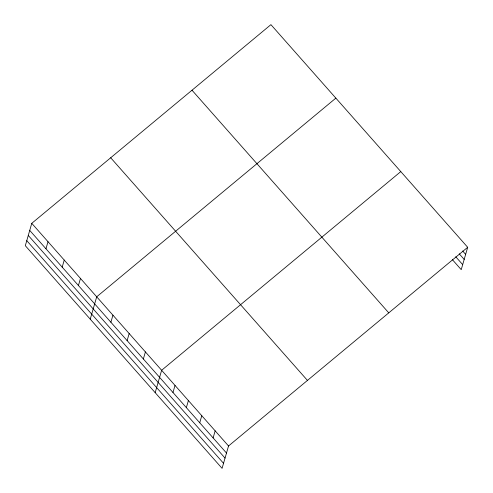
<?xml version="1.0" encoding="UTF-8"?>
<svg xmlns="http://www.w3.org/2000/svg" width="493" height="493" viewBox="0 0 493 493"><rect width="100%" height="100%" fill="white"/><g stroke="black" fill="none" stroke-linecap="round" stroke-linejoin="round"><path stroke-width="0.74" d="M31.768 223.335L25.316 245.705L222.078 468.35L228.536 445.98L467.684 247.295L270.922 24.65L31.768 223.335L228.536 445.98M45.966 248.768L48.006 241.699M62.198 267.138L64.238 260.07M78.43 285.509L80.47 278.44M90.244 319.174L96.702 296.804L335.856 98.125M110.894 322.243L112.934 315.175M127.126 340.614L129.172 333.545M143.364 358.978L145.404 351.91M155.178 392.65L161.636 370.28L400.784 171.595M172.975 392.49L175.015 385.421M186.354 407.625L188.394 400.556M199.739 422.766L201.779 415.698M213.118 437.907L215.158 430.839M467.684 247.295L461.232 269.665L452.309 259.571M462.674 250.999L465.645 254.363M459.236 253.809L464.19 259.417M455.748 256.767L462.687 264.618M191.999 90.213L388.767 312.864M110.691 157.766L307.453 380.411M29.728 230.404L226.497 453.049M28.274 235.451L225.036 458.096M26.77 240.652L223.539 463.303"/></g></svg>
